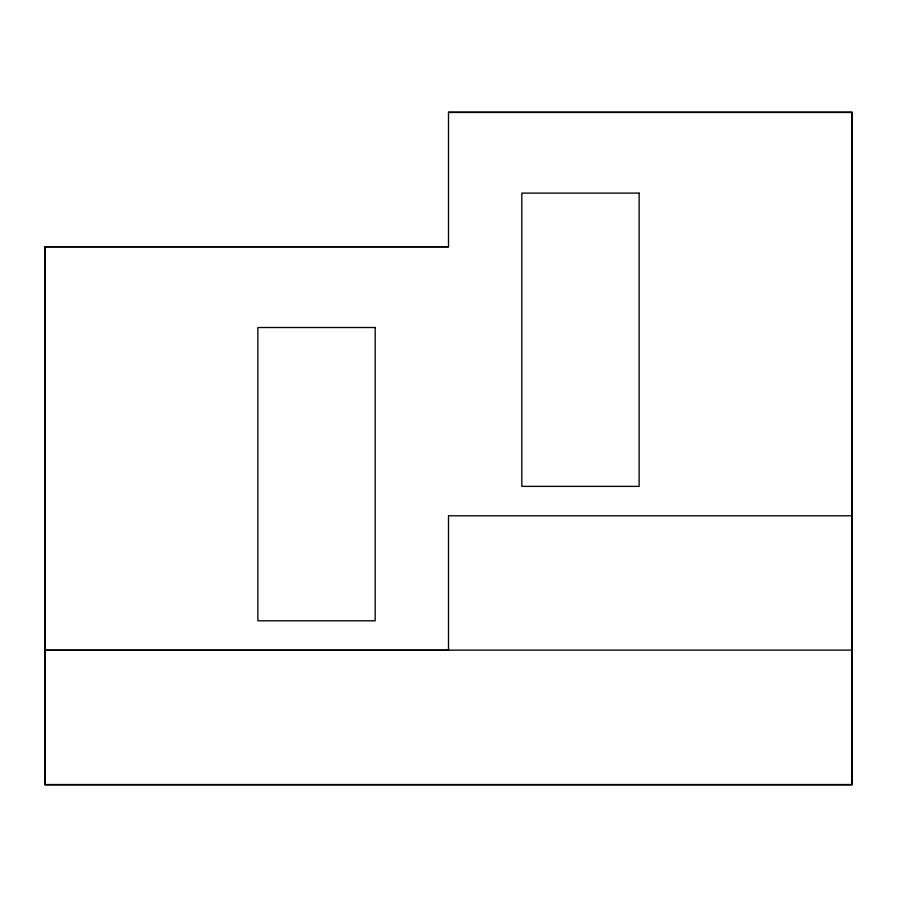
<?xml version="1.0" encoding="UTF-8"?>
<svg xmlns="http://www.w3.org/2000/svg" width="897" height="897" viewBox="0 0 897 897"><rect width="100%" height="100%" fill="white"/><g stroke="black" fill="none" stroke-linecap="round" stroke-linejoin="round"><path stroke-width="1.35" d="M448.5 112.461L851.746 112.461L851.746 784.539L45.254 784.539L45.254 246.877L448.5 246.877L448.5 112.125L852.15 112.125L852.15 784.875L44.85 784.875L44.85 246.675L448.5 246.675M852.15 515.775L448.5 515.775L448.5 650.325L44.85 650.325M45.254 650.123L851.746 650.123M639.124 193.113L521.819 193.113L521.819 486.376L639.124 486.376L639.124 193.113M375.181 327.528L257.876 327.528L257.876 620.791L375.181 620.791L375.181 327.528"/></g></svg>
